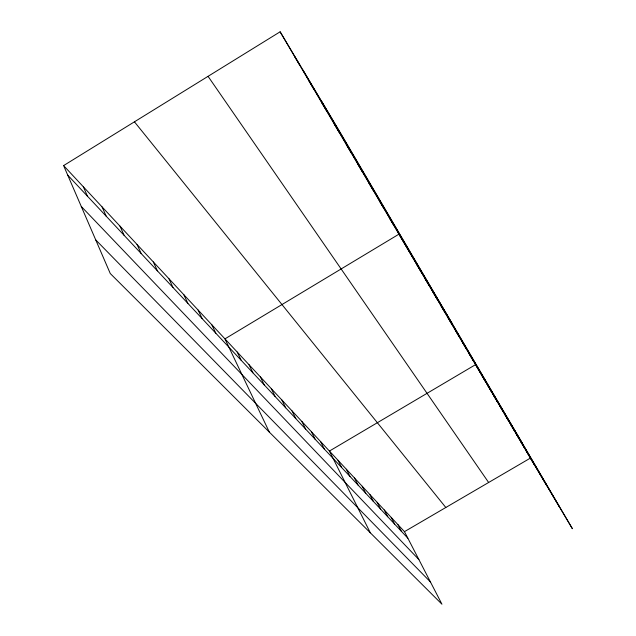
<?xml version="1.0" encoding="UTF-8"?>
<svg xmlns="http://www.w3.org/2000/svg" width="636" height="636" viewBox="0 0 636 636"><rect width="100%" height="100%" fill="white"/><g stroke="black" fill="none" stroke-linecap="round" stroke-linejoin="round"><path stroke-width="0.95" d="M63.6 165.591L280.126 31.8L340.554 133.099L572.4 528.723L530.4 458.095L404.464 531.648L63.6 165.591L110.259 273.52L441.933 604.2L404.464 531.648M95.726 239.899L430.461 581.988M81.273 206.469L418.878 559.561M67.734 175.146L407.859 538.215M134.442 121.826L445.82 507.496M208.059 76.336L488.639 482.486M294.683 56.596L299.969 65.452M308.532 80.176L313.755 88.945M321.713 102.635L326.88 111.3M334.29 124.052L339.393 132.622M346.286 144.491L351.334 152.958M357.758 164.024L362.743 172.396M368.721 182.707L373.65 190.975M379.223 200.594L384.096 208.767M389.288 217.735L394.097 225.812M452.109 323.454L398.939 234.175L224.953 338.869L269.346 432.13M416.596 264.25L421.239 272.049M424.928 278.441L429.523 286.152M432.957 292.115L437.496 299.739M440.692 305.296L445.184 312.833M448.157 318.008L452.594 325.457M455.36 330.275L459.748 337.644M462.316 342.128L466.649 349.41M469.042 353.576L473.327 360.779M522.593 443.729L475.545 364.651L329.424 451.059L370.343 532.825M481.834 375.359L486.023 382.403M487.923 385.734L492.065 392.698M493.814 395.775L497.916 402.668M499.53 405.506L503.585 412.319M505.063 414.942L509.078 421.684M510.438 424.093L514.405 430.763M515.653 432.965L519.572 439.563M520.709 441.591L524.597 448.118M525.63 449.962L529.47 456.417M321.721 101.522L559.537 507.099M303.006 70.151L546.555 485.26M280.126 31.8L534.2 464.487M397.929 524.628L401.348 531.267M391.196 517.402L394.646 524.12M384.271 509.961L387.753 516.75M377.14 502.297L380.646 509.166M369.786 494.411L373.324 501.359M362.21 486.27L365.78 493.298M354.403 477.882L357.996 484.99M346.342 469.225L349.967 476.42M338.018 460.289L341.675 467.571M320.544 441.527L324.265 448.984M311.362 431.669L315.114 439.214M301.869 421.469L305.646 429.109M292.035 410.912L295.843 418.647M281.851 399.972L285.691 407.803M271.302 388.644L275.165 396.57M260.363 376.894L264.25 384.923M249.002 364.698L252.921 372.823M237.212 352.026L241.155 360.27M211.812 324.757L215.811 333.216M198.122 310.05L202.145 318.62M183.836 294.714L187.882 303.396M168.93 278.703L172.992 287.504M153.348 261.968L157.426 270.896M137.05 244.463L141.144 253.51M119.981 226.138L124.1 235.312M102.094 206.931L106.22 216.224M83.324 186.769L87.45 196.198"/></g></svg>
